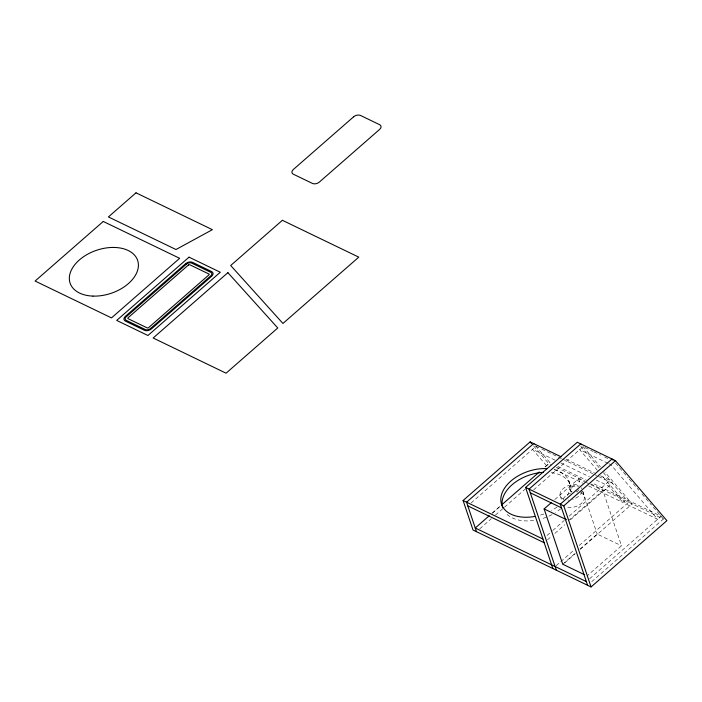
<?xml version="1.0" encoding="UTF-8"?>
<svg xmlns="http://www.w3.org/2000/svg" width="702" height="702" viewBox="0 0 702 702"><rect width="100%" height="100%" fill="white"/><g stroke="black" fill="none" stroke-linecap="round" stroke-linejoin="round"><path stroke-width="0.53" stroke-dasharray="3.51 2.63" d="M471.086 503.001L535.959 446.279L540.856 448.648M492.497 512.908L499.885 506.449M545.059 466.953L549.982 462.644M491.97 513.425L500.219 506.221M545.551 466.576L548.85 463.697L551.456 464.952M479.782 528.79L491.321 518.708M495.445 515.101L503.685 507.897M504.51 507.169L525.122 489.154M533.599 489.917L583.099 446.639M554.791 499.587L578.588 478.782L584.424 481.59M547.042 535.468L551.947 531.177M552.764 530.466L564.215 520.454M569.12 516.163L610.012 480.414L600.219 475.684M568.427 520.638L602.895 490.505L621.498 545.796L587.03 575.93M547.472 539.856L551.579 536.267M554.861 533.397L564.715 524.78M570.472 519.752L612.346 483.143L597.656 476.053M588.645 485.977L622.92 502.518L626.368 499.499M556.168 565.645L573.481 550.517M579.247 545.472L629.843 501.175M562.723 564.206L575.859 552.72M579.966 549.139L597.2 534.064L621.498 545.796M564.592 563.004L575.307 553.632M580.247 549.306L632.177 503.904L604.712 471.849M589.636 578.729L661.091 516.251L592.093 482.958M591.716 581.677L663.425 518.98L663.136 518.638M585.047 447.578L592.865 451.351M593.839 451.816L600.675 455.115M604.58 457.002L609.468 459.354M607.967 463.311L579.65 449.649L597.358 470.305M608.95 463.785L610.898 464.724L657.642 519.269L626.395 504.185L601.605 475.263M565.944 459.152L594.34 472.85M541.839 449.122L557.502 456.677M558.485 457.151L561.424 458.564M562.399 459.038L592.76 473.692M593.743 474.157L596.674 475.579M555.036 460.161L532.511 449.298L546.542 465.663M560.916 462.995L589.311 476.702M596.165 480.01L608.897 486.153L622.92 502.518M557.818 466.426L586.363 480.194M556.256 467.269L584.766 481.028M590.672 483.871L663.425 518.98M585.398 482.063L602.895 490.505M554.369 469.436L582.774 483.143M615.531 463.092L628.211 477.887M629.22 479.071L638.776 490.215M641.97 493.945L651.456 505.01M653.299 507.16L659.906 514.873M660.608 515.689L662.723 518.155M582.871 446.375L600.482 466.918M580.808 446.34L599.122 467.707M603.351 472.639L628.711 502.228M535.521 445.77L550.57 463.329M533.617 445.919L548.85 463.697M578.588 478.782L580.317 483.897M582.721 491.067L597.2 534.064M582.748 491.558L584.301 496.165M568.734 480.58L570.638 486.232M570.094 489.961L570.331 490.654M560.24 495.884L561.784 500.491M578.948 489.724A4.721 3.01 -18.6 0 1 576.649 491.672M572.016 492.172A4.721 3.01 -18.6 0 1 571.516 487.662A4.721 3.01 -18.6 0 1 578.325 486.512M572.051 491.567A4.721 3.01 -18.6 0 1 571.402 486.872A4.721 3.01 -18.6 0 1 578.474 486.117M580.686 492.681A11.355 7.239 -18.6 0 1 581.589 503.237A11.355 7.239 -18.6 0 1 565.751 506.493M563.179 499.096A11.355 7.239 -18.6 0 1 571.13 492.874M576.57 491.953A11.355 7.239 -18.6 0 1 577.316 491.979M581.932 491.295A11.355 7.239 -18.6 0 1 572.63 499.42M568.725 500.078A11.355 7.239 -18.6 0 1 567.962 500.096M563.846 499.368A11.355 7.239 -18.6 0 1 563.215 488.566A11.355 7.239 -18.6 0 1 579.317 485.845M581.326 487.732A11.355 7.239 -18.6 0 1 581.774 488.671M554.352 469.735A35.627 22.71 -18.6 0 1 566.575 496.937M557.002 507.028A35.627 22.71 -18.6 0 1 551.518 510.521M543.874 513.987A35.627 22.71 -18.6 0 1 539.838 515.286M551.298 472.604A35.627 22.71 -18.6 0 1 570.989 491.988M560.696 508.766A35.627 22.71 -18.6 0 1 555.589 512.53M552.026 514.601A35.627 22.71 -18.6 0 1 541.075 518.971M533.696 520.498A35.627 22.71 -18.6 0 1 506.072 513.416"/><path stroke-width="1.05" d="M552.869 568.532L525.587 487.442L577.29 442.234L615.478 460.661L666.9 520.656L591.066 586.96L473.016 530.001L463.092 500.517L530.15 441.883L561.047 456.783M489.206 515.786L475.245 527.992L586.354 581.598M501.526 505.01L539.312 471.981M584.117 574.526L562.723 564.206L544.12 508.915L551.509 502.457M525.587 487.442L563.776 505.87L615.478 460.661M530.3 492.804L561.547 507.879M544.12 508.915L566.479 519.708M463.092 500.517L542.953 539.048M467.804 505.879L544.19 542.734M613.03 460.179L612.012 458.985L560.301 504.194L587.592 585.284M581.493 444.761L580.765 443.91L529.054 489.118L556.344 570.208M534.064 444.068L533.625 443.559L466.567 502.193L476.491 531.677M530.15 441.883L531.537 443.497M563.776 505.87L591.066 586.96M534.924 516.426A35.627 22.71 -18.6 0 1 501.351 495.252A35.627 22.71 -18.6 0 1 547.025 468.638M502.746 507.774A35.627 22.71 -18.6 0 1 543.515 472.332M103.255 221.455L35.1 281.046L111.486 317.901L179.642 258.31L103.255 221.455M136.004 192.822L108.424 216.936L175.974 249.526L212.39 229.677L136.004 192.822M189.04 257.16L116.69 320.419L147.938 335.495L220.288 272.244L189.04 257.16M185.609 263.698L125.333 316.4A5.046 3.22 -18.6 0 0 125.351 321.086L144.454 330.3A5.046 3.22 -18.6 0 0 151.369 328.966L211.653 276.255A5.046 3.22 -18.6 0 0 211.627 271.569L192.532 262.355A5.046 3.22 -18.6 0 0 185.609 263.698M353.606 116.813L293.322 169.515A5.046 3.22 -18.6 0 0 293.348 174.21L312.443 183.424A5.046 3.22 -18.6 0 0 319.357 182.081L379.642 129.379A5.046 3.22 -18.6 0 0 379.615 124.684L360.521 115.47A5.046 3.22 -18.6 0 0 353.606 116.813M186.478 264.11L126.202 316.821A3.782 2.413 -18.6 0 0 126.22 320.331L145.314 329.545A3.782 2.413 -18.6 0 0 150.5 328.545L210.784 275.842A3.782 2.413 -18.6 0 0 210.767 272.323L191.672 263.11A3.782 2.413 -18.6 0 0 186.478 264.11M188.39 265.031L128.106 317.743A1.009 0.641 -18.6 0 0 128.115 318.682L147.209 327.895A1.009 0.641 -18.6 0 0 148.596 327.623L208.871 274.921A1.009 0.641 -18.6 0 0 208.871 273.982L189.768 264.768A1.009 0.641 -18.6 0 0 188.39 265.031M282.388 220.296L230.686 265.505L282.941 323.455L358.775 257.151L282.388 220.296M227.887 272.666L153.15 338.004L226.062 373.192L277.773 327.983L227.887 272.666M92.962 296.095A35.627 22.71 -18.6 0 0 137.706 260.609A35.627 22.71 -18.6 0 0 80.949 258.634A35.627 22.71 -18.6 0 0 92.962 296.095"/></g></svg>
